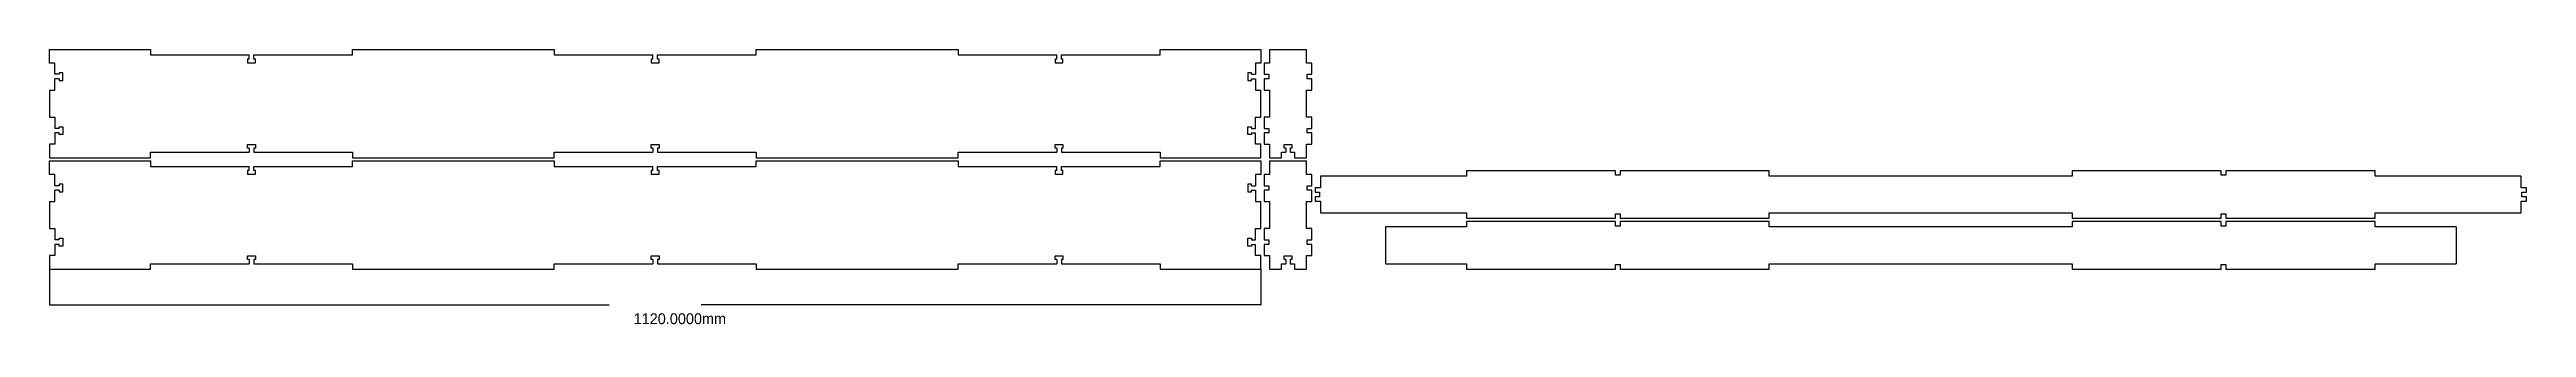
# Model space of a CAD drawing. Extents: x 0 to 2290, y -51 to 206.
import ezdxf

# ---------------------------------------------------------------- set-up
doc = ezdxf.new("R2010")
doc.units = 0
doc.layers.get('0').update_dxf_attribs({"linetype": 'CONTINUOUS'})
doc.layers.get('DEFPOINTS').update_dxf_attribs({"linetype": 'CONTINUOUS'})
for name, color, linetype in [('BACK_OUTSIDECUTPATH', 7, 'CONTINUOUS'), ('BOTTOM_OUTSIDECUTPATH', 7, 'CONTINUOUS'), ('LEFT_OUTSIDECUTPATH', 7, 'CONTINUOUS'), ('RIGHT_OUTSIDECUTPATH', 7, 'CONTINUOUS'), ('TOP_OUTSIDECUTPATH', 7, 'CONTINUOUS')]:
    doc.layers.add(name, color=color, linetype=linetype)
doc.dimstyles.get("Standard").update_dxf_attribs({"dimtxt": 10, "dimasz": 0.18, "dimexe": 0.18, "dimexo": 0.0625, "dimgap": 0.09, "dimtad": 0, "dimtih": 1, "dimtoh": 1, "dimzin": 0, "dimcen": 0.09, "dimazin": 3, "dimtfac": 1, "dimtofl": 0, "dimtmove": 0, "dimatfit": 3})

# ---------------------------------------------------------------- blocks, each defined once
blk = doc.blocks.new('*D5')
at = {"color": 0, "linetype": 'CONTINUOUS'}
for p, q in [((0, 2.9), (0, -30.2)), ((1120, 2.9), (1120, -30.2)), ((0.2, -30.1), (517.4, -30.1)), ((1119.8, -30.1), (602.6, -30.1))]:
    blk.add_line(p, q, dxfattribs=at)
for points in [[(0.2, -30), (0.2, -30.1), (0, -30.1)], [(1119.8, -30), (1119.8, -30.1), (1120, -30.1)]]:
    blk.add_solid(points, dxfattribs=at)
at = {"layer": 'DEFPOINTS', "color": 0, "linetype": 'CONTINUOUS'}
for p in [(0, 3), (1120, 3), (1120, -30.1)]:
    blk.add_point(p, dxfattribs=at)
at = {"color": 0}
blk.add_text('1120.0000mm', height=10, dxfattribs=at).set_placement((540, -47.8))

msp = doc.modelspace()

# ---------------------------------------------------------------- linework, layer by layer
at = {"linetype": 'CONTINUOUS'}
for p, q in [((184.542, 197.2), (184.542, 201)), ((188.792, 197.2), (188.792, 201)), ((557.875, 197.2), (557.875, 201)), ((562.125, 197.2), (562.125, 201)), ((931.208, 197.2), (931.208, 201)), ((935.458, 197.2), (935.458, 201)), ((1128, 206), (1162, 206)), ((8.8, 183.125), (5, 183.125)), ((8.8, 178.875), (5, 178.875)), ((1111.2, 183.125), (1115, 183.125)), ((1111.2, 178.875), (1115, 178.875)), ((8.8, 133.125), (5, 133.125)), ((8.8, 128.875), (5, 128.875)), ((184.542, 114.8), (184.542, 111)), ((188.792, 114.8), (188.792, 111)), ((557.875, 114.8), (557.875, 111)), ((562.125, 114.8), (562.125, 111)), ((931.208, 114.8), (931.208, 111)), ((935.458, 114.8), (935.458, 111)), ((1111.2, 133.125), (1115, 133.125)), ((1111.2, 128.875), (1115, 128.875)), ((1142.875, 114.8), (1142.875, 111)), ((1147.125, 114.8), (1147.125, 111)), ((184.542, 94.2), (184.542, 98)), ((188.792, 94.2), (188.792, 98)), ((557.875, 94.2), (557.875, 98)), ((562.125, 94.2), (562.125, 98)), ((931.208, 94.2), (931.208, 98)), ((935.458, 94.2), (935.458, 98)), ((1128, 103), (1162, 103)), ((8.8, 80.125), (5, 80.125)), ((8.8, 75.875), (5, 75.875)), ((1111.2, 80.125), (1115, 80.125)), ((1111.2, 75.875), (1115, 75.875)), ((8.8, 30.125), (5, 30.125)), ((8.8, 25.875), (5, 25.875)), ((1111.2, 30.125), (1115, 30.125)), ((1111.2, 25.875), (1115, 25.875)), ((1235, 42), (1235, 8)), ((2225, 42), (2225, 8)), ((184.542, 11.8), (184.542, 8)), ((188.792, 11.8), (188.792, 8)), ((557.875, 11.8), (557.875, 8)), ((562.125, 11.8), (562.125, 8)), ((931.208, 11.8), (931.208, 8)), ((935.458, 11.8), (935.458, 8)), ((1142.875, 11.8), (1142.875, 8)), ((1147.125, 11.8), (1147.125, 8))]:
    msp.add_line(p, q, dxfattribs=at)
at = {"layer": 'BACK_OUTSIDECUTPATH'}
for p, q in [((0, 193.5), (0, 206)), ((0, 206), (93.333, 206)), ((5, 193.5), (0, 193.5)), ((5, 183.125), (5, 193.5)), ((12.25, 184.625), (8.8, 184.625)), ((8.8, 184.625), (8.8, 183.125)), ((12.25, 177.375), (12.25, 184.625)), ((93.333, 206), (93.333, 201)), ((93.333, 201), (184.542, 201)), ((184.542, 197.2), (183.042, 197.2)), ((183.042, 197.2), (183.042, 193.75)), ((183.042, 193.75), (190.292, 193.75)), ((188.792, 201), (280, 201)), ((190.292, 197.2), (188.792, 197.2)), ((190.292, 193.75), (190.292, 197.2)), ((280, 201), (280, 206)), ((280, 206), (466.667, 206)), ((466.667, 206), (466.667, 201)), ((466.667, 201), (557.875, 201)), ((557.875, 197.2), (556.375, 197.2)), ((556.375, 197.2), (556.375, 193.75)), ((556.375, 193.75), (563.625, 193.75)), ((562.125, 201), (653.333, 201)), ((563.625, 197.2), (562.125, 197.2)), ((563.625, 193.75), (563.625, 197.2)), ((653.333, 201), (653.333, 206)), ((653.333, 206), (840, 206)), ((840, 206), (840, 201)), ((840, 201), (931.208, 201)), ((931.208, 197.2), (929.708, 197.2)), ((929.708, 197.2), (929.708, 193.75)), ((929.708, 193.75), (936.958, 193.75)), ((935.458, 201), (1026.667, 201)), ((936.958, 197.2), (935.458, 197.2)), ((936.958, 193.75), (936.958, 197.2)), ((1026.667, 201), (1026.667, 206)), ((1026.667, 206), (1120, 206)), ((1111.2, 184.625), (1107.75, 184.625)), ((1107.75, 184.625), (1107.75, 177.375)), ((1111.2, 183.125), (1111.2, 184.625)), ((1120, 193.5), (1115, 193.5)), ((1115, 193.5), (1115, 183.125)), ((1120, 206), (1120, 193.5)), ((0, 168.5), (0, 143.5)), ((0, 168.5), (5, 168.5)), ((5, 168.5), (5, 178.875)), ((8.8, 178.875), (8.8, 177.375)), ((8.8, 177.375), (12.25, 177.375)), ((1107.75, 177.375), (1111.2, 177.375)), ((1111.2, 177.375), (1111.2, 178.875)), ((1115, 178.875), (1115, 168.5)), ((1115, 168.5), (1120, 168.5)), ((1120, 143.5), (1120, 168.5)), ((0, 143.5), (5, 143.5)), ((5, 143.5), (5, 133.125)), ((1115, 133.125), (1115, 143.5)), ((1115, 143.5), (1120, 143.5)), ((5, 118.5), (0, 118.5)), ((0, 118.5), (0, 106)), ((5, 128.875), (5, 118.5)), ((8.8, 133.125), (8.8, 134.625)), ((8.8, 134.625), (12.25, 134.625)), ((8.8, 127.375), (8.8, 128.875)), ((12.25, 127.375), (8.8, 127.375)), ((12.25, 134.625), (12.25, 127.375)), ((183.042, 114.8), (183.042, 118.25)), ((183.042, 118.25), (190.292, 118.25)), ((184.542, 114.8), (183.042, 114.8)), ((190.292, 114.8), (188.792, 114.8)), ((190.292, 118.25), (190.292, 114.8)), ((556.375, 114.8), (556.375, 118.25)), ((556.375, 118.25), (563.625, 118.25)), ((557.875, 114.8), (556.375, 114.8)), ((563.625, 114.8), (562.125, 114.8)), ((563.625, 118.25), (563.625, 114.8)), ((929.708, 114.8), (929.708, 118.25)), ((929.708, 118.25), (936.958, 118.25)), ((931.208, 114.8), (929.708, 114.8)), ((936.958, 114.8), (935.458, 114.8)), ((936.958, 118.25), (936.958, 114.8)), ((1107.75, 127.375), (1107.75, 134.625)), ((1107.75, 134.625), (1111.2, 134.625)), ((1111.2, 127.375), (1107.75, 127.375)), ((1111.2, 134.625), (1111.2, 133.125)), ((1111.2, 128.875), (1111.2, 127.375)), ((1115, 118.5), (1115, 128.875)), ((1120, 118.5), (1115, 118.5)), ((1120, 106), (1120, 118.5)), ((1141.375, 114.8), (1141.375, 118.25)), ((1141.375, 118.25), (1148.625, 118.25)), ((1142.875, 114.8), (1141.375, 114.8)), ((1148.625, 114.8), (1147.125, 114.8)), ((1148.625, 118.25), (1148.625, 114.8)), ((0, 106), (93.333, 106)), ((0, 90.5), (0, 103)), ((0, 103), (93.333, 103)), ((93.333, 106), (93.333, 111)), ((93.333, 111), (184.542, 111)), ((93.333, 103), (93.333, 98)), ((93.333, 98), (184.542, 98)), ((184.542, 94.2), (183.042, 94.2)), ((183.042, 94.2), (183.042, 90.75)), ((188.792, 111), (280, 111)), ((188.792, 98), (280, 98)), ((190.292, 94.2), (188.792, 94.2)), ((190.292, 90.75), (190.292, 94.2)), ((280, 111), (280, 106)), ((280, 106), (466.667, 106)), ((280, 98), (280, 103)), ((280, 103), (466.667, 103)), ((466.667, 106), (466.667, 111)), ((466.667, 111), (557.875, 111)), ((466.667, 103), (466.667, 98)), ((466.667, 98), (557.875, 98)), ((557.875, 94.2), (556.375, 94.2)), ((556.375, 94.2), (556.375, 90.75)), ((562.125, 111), (653.333, 111)), ((562.125, 98), (653.333, 98)), ((563.625, 94.2), (562.125, 94.2)), ((563.625, 90.75), (563.625, 94.2)), ((653.333, 111), (653.333, 106)), ((653.333, 106), (840, 106)), ((653.333, 98), (653.333, 103)), ((653.333, 103), (840, 103)), ((840, 106), (840, 111)), ((840, 111), (931.208, 111)), ((840, 103), (840, 98)), ((840, 98), (931.208, 98)), ((931.208, 94.2), (929.708, 94.2)), ((929.708, 94.2), (929.708, 90.75)), ((935.458, 111), (1026.667, 111)), ((935.458, 98), (1026.667, 98)), ((936.958, 94.2), (935.458, 94.2)), ((936.958, 90.75), (936.958, 94.2)), ((1026.667, 111), (1026.667, 106)), ((1026.667, 106), (1120, 106)), ((1026.667, 98), (1026.667, 103)), ((1026.667, 103), (1120, 103)), ((1120, 103), (1120, 90.5)), ((5, 90.5), (0, 90.5)), ((5, 80.125), (5, 90.5)), ((5, 65.5), (5, 75.875)), ((12.25, 81.625), (8.8, 81.625)), ((8.8, 81.625), (8.8, 80.125)), ((8.8, 75.875), (8.8, 74.375)), ((8.8, 74.375), (12.25, 74.375)), ((12.25, 74.375), (12.25, 81.625)), ((183.042, 90.75), (190.292, 90.75)), ((556.375, 90.75), (563.625, 90.75)), ((929.708, 90.75), (936.958, 90.75)), ((1111.2, 81.625), (1107.75, 81.625)), ((1107.75, 81.625), (1107.75, 74.375)), ((1107.75, 74.375), (1111.2, 74.375)), ((1111.2, 80.125), (1111.2, 81.625)), ((1111.2, 74.375), (1111.2, 75.875)), ((1120, 90.5), (1115, 90.5)), ((1115, 90.5), (1115, 80.125)), ((1115, 75.875), (1115, 65.5)), ((0, 65.5), (5, 65.5)), ((0, 65.5), (0, 40.5)), ((1115, 65.5), (1120, 65.5)), ((1120, 40.5), (1120, 65.5)), ((0, 40.5), (5, 40.5)), ((5, 40.5), (5, 30.125)), ((5, 25.875), (5, 15.5)), ((8.8, 30.125), (8.8, 31.625)), ((8.8, 31.625), (12.25, 31.625)), ((8.8, 24.375), (8.8, 25.875)), ((12.25, 24.375), (8.8, 24.375)), ((12.25, 31.625), (12.25, 24.375)), ((1107.75, 24.375), (1107.75, 31.625)), ((1107.75, 31.625), (1111.2, 31.625)), ((1111.2, 24.375), (1107.75, 24.375)), ((1111.2, 31.625), (1111.2, 30.125)), ((1111.2, 25.875), (1111.2, 24.375)), ((1115, 30.125), (1115, 40.5)), ((1115, 40.5), (1120, 40.5)), ((1115, 15.5), (1115, 25.875)), ((5, 15.5), (0, 15.5)), ((0, 15.5), (0, 3)), ((0, 3), (93.333, 3)), ((93.333, 3), (93.333, 8)), ((93.333, 8), (184.542, 8)), ((183.042, 11.8), (183.042, 15.25)), ((183.042, 15.25), (190.292, 15.25)), ((184.542, 11.8), (183.042, 11.8)), ((190.292, 11.8), (188.792, 11.8)), ((188.792, 8), (280, 8)), ((190.292, 15.25), (190.292, 11.8)), ((280, 8), (280, 3)), ((280, 3), (466.667, 3)), ((466.667, 3), (466.667, 8)), ((466.667, 8), (557.875, 8)), ((556.375, 11.8), (556.375, 15.25)), ((556.375, 15.25), (563.625, 15.25)), ((557.875, 11.8), (556.375, 11.8)), ((563.625, 11.8), (562.125, 11.8)), ((562.125, 8), (653.333, 8)), ((563.625, 15.25), (563.625, 11.8)), ((653.333, 8), (653.333, 3)), ((653.333, 3), (840, 3)), ((840, 3), (840, 8)), ((840, 8), (931.208, 8)), ((929.708, 11.8), (929.708, 15.25)), ((929.708, 15.25), (936.958, 15.25)), ((931.208, 11.8), (929.708, 11.8)), ((936.958, 11.8), (935.458, 11.8)), ((935.458, 8), (1026.667, 8)), ((936.958, 15.25), (936.958, 11.8)), ((1026.667, 8), (1026.667, 3)), ((1026.667, 3), (1120, 3)), ((1120, 15.5), (1115, 15.5)), ((1120, 3), (1120, 15.5)), ((1141.375, 11.8), (1141.375, 15.25)), ((1141.375, 15.25), (1148.625, 15.25)), ((1142.875, 11.8), (1141.375, 11.8)), ((1148.625, 11.8), (1147.125, 11.8)), ((1148.625, 15.25), (1148.625, 11.8))]:
    msp.add_line(p, q, dxfattribs=at)
at = {"layer": 'BOTTOM_OUTSIDECUTPATH'}
for p, q in [((1447.875, 94), (1310, 94)), ((1310, 94), (1310, 89)), ((1447.875, 89.75), (1447.875, 94)), ((1590, 94), (1452.125, 94)), ((1452.125, 94), (1452.125, 89.75)), ((1590, 89), (1590, 94)), ((2007.875, 94), (1870, 94)), ((1870, 94), (1870, 89)), ((2007.875, 89.75), (2007.875, 94)), ((2150, 94), (2012.125, 94)), ((2012.125, 94), (2012.125, 89.75)), ((2150, 89), (2150, 94)), ((1175, 78.125), (1170, 78.125)), ((1170, 78.125), (1170, 74.125)), ((1170, 74.125), (1174.25, 74.125)), ((1174.25, 69.875), (1170, 69.875)), ((1170, 69.875), (1170, 65.875)), ((1174.25, 74.125), (1174.25, 69.875)), ((1174.25, 72), (1174.25, 72)), ((1175, 89), (1175, 78.125)), ((1310, 89), (1175, 89)), ((1452.125, 89.75), (1447.875, 89.75)), ((1450, 89.75), (1450, 89.75)), ((1870, 89), (1590, 89)), ((2012.125, 89.75), (2007.875, 89.75)), ((2010, 89.75), (2010, 89.75)), ((2285, 89), (2150, 89)), ((2285, 78.125), (2285, 89)), ((2290, 78.125), (2285, 78.125)), ((2285.75, 69.875), (2285.75, 74.125)), ((2285.75, 74.125), (2290, 74.125)), ((2285.75, 72), (2285.75, 72)), ((2290, 69.875), (2285.75, 69.875)), ((2290, 74.125), (2290, 78.125)), ((2290, 65.875), (2290, 69.875)), ((1170, 65.875), (1175, 65.875)), ((1175, 65.875), (1175, 55)), ((1175, 55), (1310, 55)), ((1310, 55), (1310, 50)), ((1310, 50), (1447.875, 50)), ((1447.875, 50), (1447.875, 54.25)), ((1447.875, 54.25), (1452.125, 54.25)), ((1450, 54.25), (1450, 54.25)), ((1452.125, 54.25), (1452.125, 50)), ((1452.125, 50), (1590, 50)), ((1590, 50), (1590, 55)), ((1590, 55), (1870, 55)), ((1870, 55), (1870, 50)), ((1870, 50), (2007.875, 50)), ((2007.875, 50), (2007.875, 54.25)), ((2007.875, 54.25), (2012.125, 54.25)), ((2010, 54.25), (2010, 54.25)), ((2012.125, 54.25), (2012.125, 50)), ((2012.125, 50), (2150, 50)), ((2150, 50), (2150, 55)), ((2150, 55), (2285, 55)), ((2285, 55), (2285, 65.875)), ((2285, 65.875), (2290, 65.875))]:
    msp.add_line(p, q, dxfattribs=at)
at = {"layer": 'LEFT_OUTSIDECUTPATH'}
for p, q in [((1128, 103), (1128, 90.5)), ((1162, 90.5), (1162, 103)), ((1128, 90.5), (1123, 90.5)), ((1123, 90.5), (1123, 80.125)), ((1123, 80.125), (1127.25, 80.125)), ((1127.25, 75.875), (1123, 75.875)), ((1123, 75.875), (1123, 65.5)), ((1127.25, 80.125), (1127.25, 75.875)), ((1127.25, 78), (1127.25, 78)), ((1167, 90.5), (1162, 90.5)), ((1162.75, 75.875), (1162.75, 80.125)), ((1162.75, 80.125), (1167, 80.125)), ((1162.75, 78), (1162.75, 78)), ((1167, 75.875), (1162.75, 75.875)), ((1167, 80.125), (1167, 90.5)), ((1167, 65.5), (1167, 75.875)), ((1123, 65.5), (1128, 65.5)), ((1128, 65.5), (1128, 40.5)), ((1162, 40.5), (1162, 65.5)), ((1162, 65.5), (1167, 65.5)), ((1128, 40.5), (1123, 40.5)), ((1123, 40.5), (1123, 30.125)), ((1123, 30.125), (1127.25, 30.125)), ((1127.25, 25.875), (1123, 25.875)), ((1123, 25.875), (1123, 15.5)), ((1127.25, 30.125), (1127.25, 25.875)), ((1127.25, 28), (1127.25, 28)), ((1167, 40.5), (1162, 40.5)), ((1162.75, 25.875), (1162.75, 30.125)), ((1162.75, 30.125), (1167, 30.125)), ((1162.75, 28), (1162.75, 28)), ((1167, 25.875), (1162.75, 25.875)), ((1167, 30.125), (1167, 40.5)), ((1167, 15.5), (1167, 25.875)), ((1123, 15.5), (1128, 15.5)), ((1128, 15.5), (1128, 3)), ((1128, 3), (1138.875, 3)), ((1138.875, 3), (1138.875, 8)), ((1138.875, 8), (1142.875, 8)), ((1147.125, 8), (1151.125, 8)), ((1151.125, 8), (1151.125, 3)), ((1151.125, 3), (1162, 3)), ((1162, 3), (1162, 15.5)), ((1162, 15.5), (1167, 15.5))]:
    msp.add_line(p, q, dxfattribs=at)
at = {"layer": 'RIGHT_OUTSIDECUTPATH'}
for p, q in [((1128, 193.5), (1123, 193.5)), ((1123, 193.5), (1123, 183.125)), ((1128, 206), (1128, 193.5)), ((1162, 193.5), (1162, 206)), ((1167, 193.5), (1162, 193.5)), ((1167, 183.125), (1167, 193.5)), ((1123, 183.125), (1127.25, 183.125)), ((1127.25, 178.875), (1123, 178.875)), ((1123, 178.875), (1123, 168.5)), ((1123, 168.5), (1128, 168.5)), ((1127.25, 183.125), (1127.25, 178.875)), ((1127.25, 181), (1127.25, 181)), ((1128, 168.5), (1128, 143.5)), ((1162, 143.5), (1162, 168.5)), ((1162, 168.5), (1167, 168.5)), ((1162.75, 178.875), (1162.75, 183.125)), ((1162.75, 183.125), (1167, 183.125)), ((1162.75, 181), (1162.75, 181)), ((1167, 178.875), (1162.75, 178.875)), ((1167, 168.5), (1167, 178.875)), ((1128, 143.5), (1123, 143.5)), ((1123, 143.5), (1123, 133.125)), ((1167, 143.5), (1162, 143.5)), ((1167, 133.125), (1167, 143.5)), ((1123, 133.125), (1127.25, 133.125)), ((1127.25, 128.875), (1123, 128.875)), ((1123, 128.875), (1123, 118.5)), ((1123, 118.5), (1128, 118.5)), ((1127.25, 133.125), (1127.25, 128.875)), ((1127.25, 131), (1127.25, 131)), ((1128, 118.5), (1128, 106)), ((1162, 106), (1162, 118.5)), ((1162, 118.5), (1167, 118.5)), ((1162.75, 128.875), (1162.75, 133.125)), ((1162.75, 133.125), (1167, 133.125)), ((1162.75, 131), (1162.75, 131)), ((1167, 128.875), (1162.75, 128.875)), ((1167, 118.5), (1167, 128.875)), ((1128, 106), (1138.875, 106)), ((1138.875, 106), (1138.875, 111)), ((1138.875, 111), (1142.875, 111)), ((1147.125, 111), (1151.125, 111)), ((1151.125, 111), (1151.125, 106)), ((1151.125, 106), (1162, 106))]:
    msp.add_line(p, q, dxfattribs=at)
at = {"layer": 'TOP_OUTSIDECUTPATH'}
for p, q in [((1447.875, 47), (1310, 47)), ((1310, 47), (1310, 42)), ((1447.875, 42.75), (1447.875, 47)), ((1590, 47), (1452.125, 47)), ((1452.125, 47), (1452.125, 42.75)), ((1590, 42), (1590, 47)), ((2007.875, 47), (1870, 47)), ((1870, 47), (1870, 42)), ((2007.875, 42.75), (2007.875, 47)), ((2150, 47), (2012.125, 47)), ((2012.125, 47), (2012.125, 42.75)), ((2150, 42), (2150, 47)), ((1310, 42), (1235, 42)), ((1452.125, 42.75), (1447.875, 42.75)), ((1450, 42.75), (1450, 42.75)), ((1870, 42), (1590, 42)), ((2012.125, 42.75), (2007.875, 42.75)), ((2010, 42.75), (2010, 42.75)), ((2225, 42), (2150, 42)), ((1235, 8), (1310, 8)), ((1310, 8), (1310, 3)), ((1310, 3), (1447.875, 3)), ((1447.875, 3), (1447.875, 7.25)), ((1447.875, 7.25), (1452.125, 7.25)), ((1450, 7.25), (1450, 7.25)), ((1452.125, 7.25), (1452.125, 3)), ((1452.125, 3), (1590, 3)), ((1590, 3), (1590, 8)), ((1590, 8), (1870, 8)), ((1870, 8), (1870, 3)), ((1870, 3), (2007.875, 3)), ((2007.875, 3), (2007.875, 7.25)), ((2007.875, 7.25), (2012.125, 7.25)), ((2010, 7.25), (2010, 7.25)), ((2012.125, 7.25), (2012.125, 3)), ((2012.125, 3), (2150, 3)), ((2150, 3), (2150, 8)), ((2150, 8), (2225, 8))]:
    msp.add_line(p, q, dxfattribs=at)

# ---------------------------------------------------------------- dimensions: what is measured, and where the dimension line sits
at = {"linetype": 'CONTINUOUS'}
dim = msp.add_linear_dim(base=(1120, -30.061), p1=(0, 3), p2=(1120, 3), dimstyle='Standard', override={"dimpost": 'mm', "dimtmove": 0}, dxfattribs=at)
dim.commit()
dim.dimension.update_dxf_attribs({"geometry": '*D5', "text_midpoint": (560, -30.061)})

doc.saveas('drawing.dxf')
